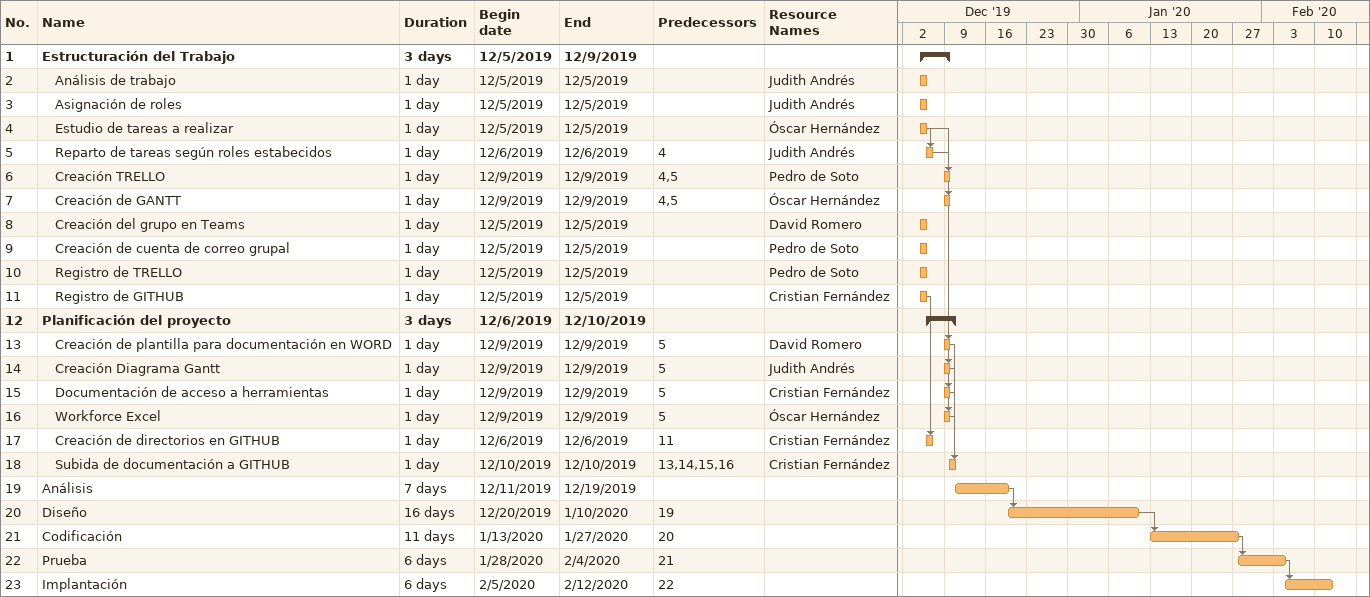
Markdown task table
| ID | Level | Task | Duration | Start | Finish | Predecessors | Resources |
|---|---|---|---|---|---|---|---|
| 1 | 1 | **Estructuración del Trabajo** | 3d | 2019-12-05 | 2019-12-09 |  |  |
| 2 | 2 | Análisis de trabajo | 1d | 2019-12-05 | 2019-12-05 |  | Judith Andrés |
| 3 | 2 | Asignación de roles | 1d | 2019-12-05 | 2019-12-05 |  | Judith Andrés |
| 4 | 2 | Estudio de tareas a realizar | 1d | 2019-12-05 | 2019-12-05 |  | Óscar Hernández |
| 5 | 2 | Reparto de tareas según roles estabecidos | 1d | 2019-12-06 | 2019-12-06 | 4 | Judith Andrés |
| 6 | 2 | Creación TRELLO | 1d | 2019-12-09 | 2019-12-09 | 4, 5 | Pedro de Soto |
| 7 | 2 | Creación de GANTT | 1d | 2019-12-09 | 2019-12-09 | 4, 5 | Óscar Hernández |
| 8 | 2 | Creación del grupo en Teams | 1d | 2019-12-05 | 2019-12-05 |  | David Romero |
| 9 | 2 | Creación de cuenta de correo grupal | 1d | 2019-12-05 | 2019-12-05 |  | Pedro de Soto |
| 10 | 2 | Registro de TRELLO | 1d | 2019-12-05 | 2019-12-05 |  | Pedro de Soto |
| 11 | 2 | Registro de GITHUB | 1d | 2019-12-05 | 2019-12-05 |  | Cristian Fernández |
| 12 | 1 | **Planificación del proyecto** | 3d | 2019-12-06 | 2019-12-10 |  |  |
| 13 | 2 | Creación de plantilla para documentación en WORD | 1d | 2019-12-09 | 2019-12-09 | 5 | David Romero |
| 14 | 2 | Creación Diagrama Gantt | 1d | 2019-12-09 | 2019-12-09 | 5 | Judith Andrés |
| 15 | 2 | Documentación de acceso a herramientas | 1d | 2019-12-09 | 2019-12-09 | 5 | Cristian Fernández |
| 16 | 2 | Workforce Excel | 1d | 2019-12-09 | 2019-12-09 | 5 | Óscar Hernández |
| 17 | 2 | Creación de directorios en GITHUB | 1d | 2019-12-06 | 2019-12-06 | 11 | Cristian Fernández |
| 18 | 2 | Subida de documentación a GITHUB | 1d | 2019-12-10 | 2019-12-10 | 13, 14, 15, 16 | Cristian Fernández |
| 19 | 1 | Análisis | 7d | 2019-12-11 | 2019-12-19 |  |  |
| 20 | 1 | Diseño | 16d | 2019-12-20 | 2020-01-10 | 19 |  |
| 21 | 1 | Codificación | 11d | 2020-01-13 | 2020-01-27 | 20 |  |
| 22 | 1 | Prueba | 6d | 2020-01-28 | 2020-02-04 | 21 |  |
| 23 | 1 | Implantación | 6d | 2020-02-05 | 2020-02-12 | 22 |  |
